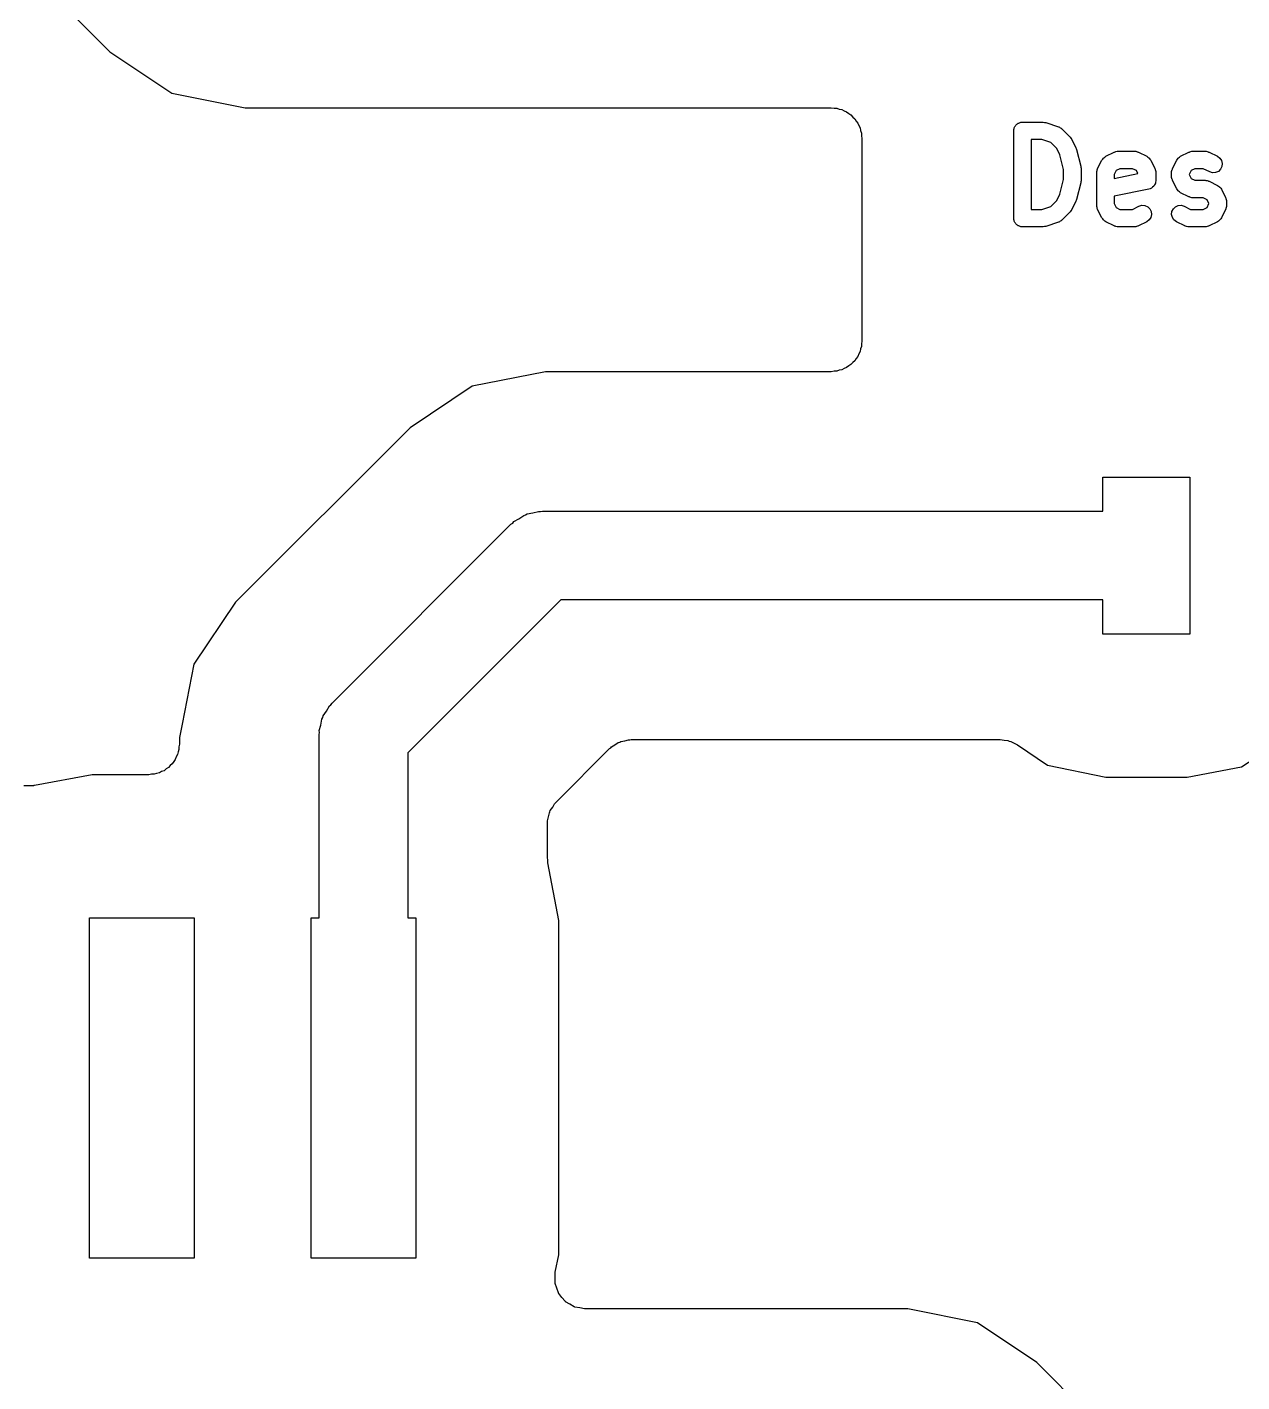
# Model space of a CAD drawing. Extents: x 91.5 to 190, y -113.6 to -60.2.
# Drawn here: x 105.75 to 112.71, y -95.19 to -87.43 of the extents above; entities that cross this region are included whole.
import ezdxf

# ---------------------------------------------------------------- set-up
doc = ezdxf.new("R2010")
doc.units = 0
doc.header["$MEASUREMENT"] = 0
doc.layers.add('BLACK', color=7, linetype='CONTINUOUS')

msp = doc.modelspace()

# ---------------------------------------------------------------- linework, layer by layer
at = {"layer": 'Black'}
for p, q in [((105.672, -87.0225), (106.222, -87.5731)), ((106.222, -87.5731), (106.578, -87.8106)), ((106.578, -87.8106), (106.997, -87.894)), ((106.997, -87.894), (110.355, -87.894)), ((110.355, -87.894), (110.371, -87.8967)), ((110.371, -87.8967), (110.386, -87.8967)), ((110.386, -87.8967), (110.4, -87.9019)), ((110.4, -87.9019), (110.415, -87.9046)), ((110.415, -87.9046), (110.429, -87.9123)), ((110.429, -87.9123), (110.443, -87.9175)), ((110.443, -87.9175), (110.455, -87.9274)), ((110.455, -87.9274), (110.468, -87.9351)), ((110.468, -87.9351), (110.478, -87.9468)), ((110.478, -87.9468), (110.49, -87.9567)), ((110.49, -87.9567), (110.498, -87.97)), ((110.498, -87.97), (110.507, -87.9817)), ((110.507, -87.9817), (110.513, -87.9962)), ((110.513, -87.9962), (110.52, -88.0095)), ((110.52, -88.0095), (110.523, -88.0246)), ((110.523, -88.0246), (110.528, -88.039)), ((111.4, -88.0262), (111.401, -88.0219)), ((111.4, -88.5262), (111.4, -88.0262)), ((111.401, -88.0175), (111.402, -88.0134)), ((111.401, -88.0219), (111.401, -88.0175)), ((111.402, -88.0134), (111.403, -88.0091)), ((111.403, -88.0091), (111.405, -88.0053)), ((111.405, -88.0053), (111.407, -88.0012)), ((111.407, -88.0012), (111.41, -87.9978)), ((111.41, -87.9978), (111.412, -87.9941)), ((111.412, -87.9941), (111.415, -87.9912)), ((111.415, -87.9912), (111.418, -87.9879)), ((111.418, -87.9879), (111.422, -87.9857)), ((111.422, -87.9857), (111.425, -87.9829)), ((111.425, -87.9829), (111.429, -87.9814)), ((111.429, -87.9814), (111.433, -87.9792)), ((111.433, -87.9792), (111.437, -87.9784)), ((111.437, -87.9784), (111.441, -87.977)), ((111.441, -87.977), (111.446, -87.977)), ((111.446, -87.977), (111.45, -87.9762)), ((111.45, -87.9762), (111.569, -87.9762)), ((111.569, -87.9762), (111.577, -87.9776)), ((111.577, -87.9776), (111.585, -87.9788)), ((111.585, -87.9788), (111.656, -88.0026)), ((111.656, -88.0026), (111.659, -88.0039)), ((111.659, -88.0039), (111.662, -88.0047)), ((111.662, -88.0047), (111.666, -88.008)), ((111.666, -88.008), (111.672, -88.0108)), ((111.672, -88.0108), (111.673, -88.013)), ((111.673, -88.013), (111.676, -88.0146)), ((111.676, -88.0146), (111.723, -88.0623)), ((110.528, -88.039), (110.528, -88.0544)), ((110.528, -88.0544), (110.531, -88.0695)), ((110.531, -88.0695), (110.531, -89.2305)), ((111.5, -88.0762), (111.5, -88.4762)), ((111.561, -88.0762), (111.5, -88.0762)), ((111.613, -88.0937), (111.561, -88.0762)), ((111.647, -88.1272), (111.613, -88.0937)), ((111.723, -88.0623), (111.728, -88.0688)), ((111.728, -88.0688), (111.733, -88.0753)), ((111.733, -88.0753), (111.757, -88.1229)), ((111.665, -88.1627), (111.647, -88.1272)), ((111.686, -88.2466), (111.665, -88.1627)), ((111.757, -88.1229), (111.758, -88.1281)), ((111.758, -88.1281), (111.76, -88.1331)), ((111.76, -88.1331), (111.784, -88.2283)), ((111.905, -88.1943), (111.91, -88.1884)), ((111.91, -88.1884), (111.914, -88.1823)), ((111.914, -88.1823), (111.915, -88.1815)), ((111.915, -88.1815), (111.916, -88.1804)), ((111.916, -88.1804), (111.922, -88.1763)), ((111.922, -88.1763), (111.928, -88.1719)), ((111.928, -88.1719), (111.975, -88.1481)), ((111.975, -88.1481), (111.978, -88.1473)), ((111.978, -88.1473), (111.981, -88.1459)), ((111.981, -88.1459), (111.986, -88.1449)), ((111.986, -88.1449), (111.992, -88.1432)), ((111.992, -88.1432), (111.995, -88.1434)), ((111.995, -88.1434), (111.998, -88.1429)), ((111.998, -88.1429), (112.093, -88.1429)), ((112.093, -88.1429), (112.096, -88.1434)), ((112.096, -88.1434), (112.099, -88.1432)), ((112.099, -88.1432), (112.104, -88.1449)), ((112.104, -88.1449), (112.11, -88.1459)), ((112.11, -88.1459), (112.112, -88.1473)), ((112.112, -88.1473), (112.115, -88.1481)), ((112.115, -88.1481), (112.163, -88.1719)), ((112.163, -88.1719), (112.169, -88.1763)), ((112.169, -88.1763), (112.175, -88.1804)), ((112.175, -88.1804), (112.176, -88.1815)), ((112.176, -88.1815), (112.177, -88.1823)), ((112.177, -88.1823), (112.181, -88.1884)), ((112.181, -88.1884), (112.185, -88.1943)), ((112.334, -88.1943), (112.338, -88.1884)), ((112.338, -88.1884), (112.342, -88.1823)), ((112.342, -88.1823), (112.343, -88.1815)), ((112.343, -88.1815), (112.344, -88.1804)), ((112.344, -88.1804), (112.35, -88.1763)), ((112.35, -88.1763), (112.356, -88.1719)), ((112.356, -88.1719), (112.404, -88.1481)), ((112.404, -88.1481), (112.407, -88.1473)), ((112.407, -88.1473), (112.409, -88.1459)), ((112.409, -88.1459), (112.415, -88.1449)), ((112.415, -88.1449), (112.42, -88.1432)), ((112.42, -88.1432), (112.423, -88.1434)), ((112.423, -88.1434), (112.426, -88.1429)), ((112.426, -88.1429), (112.498, -88.1429)), ((112.498, -88.1429), (112.5, -88.1434)), ((112.5, -88.1434), (112.503, -88.1432)), ((112.503, -88.1432), (112.509, -88.1449)), ((112.509, -88.1449), (112.515, -88.1459)), ((112.515, -88.1459), (112.517, -88.1473)), ((112.517, -88.1473), (112.52, -88.1481)), ((112.52, -88.1481), (112.568, -88.1719)), ((112.568, -88.1719), (112.582, -88.1823)), ((112.582, -88.1823), (112.591, -88.1968)), ((111.686, -88.3057), (111.686, -88.2466)), ((111.784, -88.2283), (111.785, -88.2345)), ((111.785, -88.2345), (111.786, -88.2405)), ((111.786, -88.2405), (111.786, -88.3119)), ((111.876, -88.2643), (111.877, -88.2614)), ((111.876, -88.4548), (111.876, -88.2643)), ((111.877, -88.2586), (111.878, -88.253)), ((111.877, -88.2614), (111.877, -88.2586)), ((111.878, -88.253), (111.879, -88.2472)), ((111.879, -88.2472), (111.881, -88.2447)), ((111.881, -88.2419), (111.905, -88.1943)), ((111.881, -88.2447), (111.881, -88.2419)), ((111.987, -88.2539), (111.976, -88.2761)), ((112.009, -88.2429), (111.987, -88.2539)), ((112.081, -88.2429), (112.009, -88.2429)), ((112.103, -88.2539), (112.081, -88.2429)), ((112.112, -88.2714), (112.103, -88.2539)), ((112.185, -88.1943), (112.209, -88.2419)), ((112.209, -88.2419), (112.21, -88.2447)), ((112.21, -88.2447), (112.211, -88.2472)), ((112.211, -88.2472), (112.212, -88.253)), ((112.212, -88.253), (112.214, -88.2586)), ((112.214, -88.2586), (112.214, -88.2614)), ((112.214, -88.2614), (112.214, -88.2643)), ((112.214, -88.2643), (112.214, -88.3119)), ((112.305, -88.2586), (112.307, -88.253)), ((112.305, -88.2614), (112.305, -88.2586)), ((112.305, -88.2643), (112.305, -88.2614)), ((112.305, -88.2881), (112.305, -88.2643)), ((112.307, -88.253), (112.308, -88.2472)), ((112.308, -88.2472), (112.309, -88.2447)), ((112.309, -88.2447), (112.31, -88.2419)), ((112.31, -88.2419), (112.334, -88.1943)), ((112.416, -88.2539), (112.405, -88.2761)), ((112.438, -88.2429), (112.416, -88.2539)), ((112.486, -88.2429), (112.438, -88.2429)), ((112.523, -88.2614), (112.486, -88.2429)), ((112.54, -88.2663), (112.523, -88.2614)), ((112.557, -88.2653), (112.54, -88.2663)), ((112.573, -88.2584), (112.557, -88.2653)), ((112.585, -88.2465), (112.573, -88.2584)), ((112.593, -88.2309), (112.585, -88.2465)), ((112.591, -88.1968), (112.595, -88.2137)), ((112.595, -88.2137), (112.593, -88.2309)), ((111.665, -88.3897), (111.686, -88.3057)), ((111.784, -88.324), (111.76, -88.4193)), ((111.785, -88.3179), (111.784, -88.324)), ((111.786, -88.3119), (111.785, -88.3179)), ((111.976, -88.2985), (112.112, -88.2714)), ((111.976, -88.2761), (111.976, -88.2985)), ((112.203, -88.344), (112.196, -88.3493)), ((112.207, -88.3361), (112.203, -88.3432)), ((112.203, -88.3432), (112.203, -88.3435)), ((112.203, -88.3435), (112.203, -88.344)), ((112.211, -88.329), (112.207, -88.3361)), ((112.212, -88.3279), (112.211, -88.3284)), ((112.211, -88.3284), (112.211, -88.329)), ((112.213, -88.3199), (112.212, -88.3279)), ((112.214, -88.3119), (112.213, -88.3199)), ((112.305, -88.2909), (112.305, -88.2881)), ((112.305, -88.2938), (112.305, -88.2909)), ((112.307, -88.2994), (112.305, -88.2938)), ((112.308, -88.3052), (112.307, -88.2994)), ((112.309, -88.3077), (112.308, -88.3052)), ((112.31, -88.3105), (112.309, -88.3077)), ((112.334, -88.3581), (112.31, -88.3105)), ((112.405, -88.2761), (112.405, -88.2763)), ((112.405, -88.2763), (112.416, -88.2984)), ((112.416, -88.2984), (112.438, -88.3095)), ((112.438, -88.3095), (112.498, -88.3095)), ((112.498, -88.3095), (112.5, -88.31)), ((112.5, -88.31), (112.503, -88.3099)), ((112.503, -88.3099), (112.509, -88.3115)), ((112.509, -88.3115), (112.515, -88.3125)), ((112.515, -88.3125), (112.517, -88.314)), ((112.517, -88.314), (112.52, -88.3148)), ((112.52, -88.3148), (112.568, -88.3386)), ((112.568, -88.3386), (112.573, -88.343)), ((112.573, -88.343), (112.58, -88.347)), ((111.647, -88.4251), (111.665, -88.3897)), ((111.76, -88.4193), (111.758, -88.4243)), ((112.174, -88.3609), (111.976, -88.4005)), ((111.976, -88.4005), (111.976, -88.443)), ((112.182, -88.358), (112.174, -88.3609)), ((112.189, -88.3552), (112.182, -88.358)), ((112.19, -88.3548), (112.189, -88.3552)), ((112.196, -88.3493), (112.19, -88.3546)), ((112.19, -88.3546), (112.19, -88.3548)), ((112.338, -88.364), (112.334, -88.3581)), ((112.342, -88.3701), (112.338, -88.364)), ((112.343, -88.3709), (112.342, -88.3701)), ((112.344, -88.372), (112.343, -88.3709)), ((112.35, -88.3761), (112.344, -88.372)), ((112.356, -88.3804), (112.35, -88.3761)), ((112.404, -88.4042), (112.356, -88.3804)), ((112.407, -88.4051), (112.404, -88.4042)), ((112.409, -88.4065), (112.407, -88.4051)), ((112.415, -88.4075), (112.409, -88.4065)), ((112.42, -88.4092), (112.415, -88.4075)), ((112.423, -88.409), (112.42, -88.4092)), ((112.426, -88.4095), (112.423, -88.409)), ((112.486, -88.4095), (112.426, -88.4095)), ((112.508, -88.4206), (112.486, -88.4095)), ((112.519, -88.4428), (112.508, -88.4206)), ((112.58, -88.347), (112.58, -88.3481)), ((112.58, -88.3481), (112.582, -88.349)), ((112.582, -88.349), (112.586, -88.3551)), ((112.586, -88.3551), (112.59, -88.361)), ((112.59, -88.361), (112.614, -88.4086)), ((112.614, -88.4086), (112.615, -88.4114)), ((112.615, -88.4114), (112.616, -88.4139)), ((112.616, -88.4139), (112.617, -88.4196)), ((112.617, -88.4196), (112.619, -88.4252)), ((111.5, -88.4762), (111.561, -88.4762)), ((111.561, -88.4762), (111.613, -88.4587)), ((111.613, -88.4587), (111.647, -88.4251)), ((111.723, -88.4901), (111.676, -88.5377)), ((111.728, -88.4836), (111.723, -88.4901)), ((111.733, -88.4771), (111.728, -88.4836)), ((111.757, -88.4295), (111.733, -88.4771)), ((111.758, -88.4243), (111.757, -88.4295)), ((111.877, -88.4576), (111.876, -88.4548)), ((111.877, -88.4605), (111.877, -88.4576)), ((111.878, -88.4661), (111.877, -88.4605)), ((111.879, -88.4719), (111.878, -88.4661)), ((111.881, -88.4744), (111.879, -88.4719)), ((111.881, -88.4771), (111.881, -88.4744)), ((111.905, -88.5247), (111.881, -88.4771)), ((111.976, -88.443), (111.987, -88.4651)), ((111.987, -88.4651), (112.009, -88.4762)), ((112.009, -88.4762), (112.081, -88.4762)), ((112.081, -88.4762), (112.118, -88.4577)), ((112.118, -88.4577), (112.135, -88.4527)), ((112.135, -88.4527), (112.152, -88.4537)), ((112.152, -88.4537), (112.168, -88.4607)), ((112.168, -88.4607), (112.181, -88.4726)), ((112.181, -88.4726), (112.188, -88.4881)), ((112.188, -88.4881), (112.19, -88.5054)), ((112.305, -88.5054), (112.307, -88.4881)), ((112.307, -88.4881), (112.315, -88.4726)), ((112.315, -88.4726), (112.327, -88.4607)), ((112.327, -88.4607), (112.343, -88.4537)), ((112.343, -88.4537), (112.36, -88.4527)), ((112.36, -88.4527), (112.377, -88.4577)), ((112.377, -88.4577), (112.414, -88.4762)), ((112.414, -88.4762), (112.486, -88.4762)), ((112.486, -88.4762), (112.508, -88.4651)), ((112.508, -88.4651), (112.519, -88.443)), ((112.519, -88.443), (112.519, -88.4428)), ((112.614, -88.4771), (112.59, -88.5247)), ((112.615, -88.4744), (112.614, -88.4771)), ((112.616, -88.4719), (112.615, -88.4744)), ((112.617, -88.4661), (112.616, -88.4719)), ((112.619, -88.4605), (112.617, -88.4661)), ((112.619, -88.4252), (112.619, -88.4281)), ((112.619, -88.4281), (112.619, -88.431)), ((112.619, -88.431), (112.619, -88.4548)), ((112.619, -88.4548), (112.619, -88.4576)), ((112.619, -88.4576), (112.619, -88.4605)), ((111.401, -88.5305), (111.4, -88.5262)), ((111.401, -88.5349), (111.401, -88.5305)), ((111.402, -88.539), (111.401, -88.5349)), ((111.403, -88.5433), (111.402, -88.539)), ((111.405, -88.5471), (111.403, -88.5433)), ((111.407, -88.5512), (111.405, -88.5471)), ((111.41, -88.5545), (111.407, -88.5512)), ((111.412, -88.5583), (111.41, -88.5545)), ((111.415, -88.5611), (111.412, -88.5583)), ((111.418, -88.5645), (111.415, -88.5611)), ((111.422, -88.5667), (111.418, -88.5645)), ((111.425, -88.5695), (111.422, -88.5667)), ((111.429, -88.571), (111.425, -88.5695)), ((111.433, -88.5732), (111.429, -88.571)), ((111.437, -88.5739), (111.433, -88.5732)), ((111.441, -88.5754), (111.437, -88.5739)), ((111.446, -88.5754), (111.441, -88.5754)), ((111.45, -88.5762), (111.446, -88.5754)), ((111.569, -88.5762), (111.45, -88.5762)), ((111.577, -88.5748), (111.569, -88.5762)), ((111.585, -88.5736), (111.577, -88.5748)), ((111.656, -88.5498), (111.585, -88.5736)), ((111.659, -88.5484), (111.656, -88.5498)), ((111.662, -88.5477), (111.659, -88.5484)), ((111.666, -88.5443), (111.662, -88.5477)), ((111.672, -88.5415), (111.666, -88.5443)), ((111.673, -88.5394), (111.672, -88.5415)), ((111.676, -88.5377), (111.673, -88.5394)), ((111.91, -88.5306), (111.905, -88.5247)), ((111.914, -88.5368), (111.91, -88.5306)), ((111.915, -88.5376), (111.914, -88.5368)), ((111.916, -88.5387), (111.915, -88.5376)), ((111.922, -88.5427), (111.916, -88.5387)), ((111.928, -88.5471), (111.922, -88.5427)), ((111.975, -88.5709), (111.928, -88.5471)), ((111.978, -88.5717), (111.975, -88.5709)), ((111.981, -88.5732), (111.978, -88.5717)), ((111.986, -88.5742), (111.981, -88.5732)), ((111.992, -88.5759), (111.986, -88.5742)), ((111.995, -88.5757), (111.992, -88.5759)), ((111.998, -88.5762), (111.995, -88.5757)), ((112.093, -88.5762), (111.998, -88.5762)), ((112.096, -88.5757), (112.093, -88.5762)), ((112.099, -88.5759), (112.096, -88.5757)), ((112.104, -88.5742), (112.099, -88.5759)), ((112.11, -88.5732), (112.104, -88.5742)), ((112.112, -88.5717), (112.11, -88.5732)), ((112.115, -88.5709), (112.112, -88.5717)), ((112.163, -88.5471), (112.115, -88.5709)), ((112.177, -88.5368), (112.163, -88.5471)), ((112.186, -88.5223), (112.177, -88.5368)), ((112.19, -88.5054), (112.186, -88.5223)), ((112.309, -88.5223), (112.305, -88.5054)), ((112.318, -88.5368), (112.309, -88.5223)), ((112.332, -88.5471), (112.318, -88.5368)), ((112.38, -88.5709), (112.332, -88.5471)), ((112.383, -88.5717), (112.38, -88.5709)), ((112.385, -88.5732), (112.383, -88.5717)), ((112.391, -88.5742), (112.385, -88.5732)), ((112.397, -88.5759), (112.391, -88.5742)), ((112.4, -88.5757), (112.397, -88.5759)), ((112.402, -88.5762), (112.4, -88.5757)), ((112.498, -88.5762), (112.402, -88.5762)), ((112.5, -88.5757), (112.498, -88.5762)), ((112.503, -88.5759), (112.5, -88.5757)), ((112.509, -88.5742), (112.503, -88.5759)), ((112.515, -88.5732), (112.509, -88.5742)), ((112.517, -88.5717), (112.515, -88.5732)), ((112.52, -88.5709), (112.517, -88.5717)), ((112.568, -88.5471), (112.52, -88.5709)), ((112.573, -88.5427), (112.568, -88.5471)), ((112.58, -88.5387), (112.573, -88.5427)), ((112.582, -88.5368), (112.58, -88.5376)), ((112.58, -88.5376), (112.58, -88.5387)), ((112.586, -88.5306), (112.582, -88.5368)), ((112.59, -88.5247), (112.586, -88.5306)), ((110.523, -89.2754), (110.52, -89.2905)), ((110.528, -89.261), (110.523, -89.2754)), ((110.531, -89.2305), (110.528, -89.2456)), ((110.528, -89.2456), (110.528, -89.261)), ((110.478, -89.3532), (110.468, -89.3649)), ((110.49, -89.3433), (110.478, -89.3532)), ((110.498, -89.33), (110.49, -89.3433)), ((110.507, -89.3182), (110.498, -89.33)), ((110.513, -89.3038), (110.507, -89.3182)), ((110.52, -89.2905), (110.513, -89.3038)), ((108.717, -89.406), (108.298, -89.4894)), ((110.355, -89.406), (108.717, -89.406)), ((110.371, -89.4033), (110.355, -89.406)), ((110.386, -89.4033), (110.371, -89.4033)), ((110.4, -89.3981), (110.386, -89.4033)), ((110.415, -89.3954), (110.4, -89.3981)), ((110.429, -89.3877), (110.415, -89.3954)), ((110.443, -89.3825), (110.429, -89.3877)), ((110.455, -89.3726), (110.443, -89.3825)), ((110.468, -89.3649), (110.455, -89.3726)), ((108.298, -89.4894), (107.942, -89.7269)), ((107.942, -89.7269), (106.942, -90.7275)), ((111.91, -90.206), (111.91, -90.01)), ((111.91, -90.01), (112.41, -90.01)), ((112.41, -90.01), (112.41, -90.4155)), ((108.646, -90.2156), (108.678, -90.207)), ((108.678, -90.207), (108.689, -90.2079)), ((108.689, -90.2079), (108.7, -90.206)), ((108.7, -90.206), (111.91, -90.206)), ((107.495, -91.3054), (108.52, -90.2804)), ((108.52, -90.2804), (108.53, -90.274)), ((108.53, -90.274), (108.537, -90.2654)), ((108.537, -90.2654), (108.565, -90.2488)), ((108.565, -90.2488), (108.593, -90.2298)), ((108.593, -90.2298), (108.603, -90.2269)), ((108.603, -90.2269), (108.613, -90.2213)), ((108.613, -90.2213), (108.646, -90.2156)), ((112.41, -90.4155), (112.41, -90.4159)), ((112.41, -90.4159), (112.41, -90.5041)), ((112.41, -90.5041), (112.41, -90.5045)), ((112.41, -90.5045), (112.41, -90.91)), ((106.942, -90.7275), (106.704, -91.083)), ((108.805, -90.714), (107.929, -91.5902)), ((111.91, -90.714), (108.805, -90.714)), ((111.91, -90.91), (111.91, -90.714)), ((112.41, -90.91), (111.91, -90.91)), ((106.704, -91.083), (106.636, -91.4258)), ((107.445, -91.3777), (107.464, -91.3505)), ((107.464, -91.3505), (107.48, -91.3217)), ((107.48, -91.3217), (107.489, -91.3145)), ((107.489, -91.3145), (107.495, -91.3054)), ((106.636, -91.4258), (106.621, -91.5023)), ((107.422, -91.4629), (107.431, -91.4308)), ((107.431, -91.4308), (107.436, -91.3981)), ((107.436, -91.3981), (107.442, -91.3884)), ((107.442, -91.3884), (107.445, -91.3777)), ((106.621, -91.5023), (106.621, -91.5404)), ((107.421, -91.485), (107.423, -91.474)), ((107.421, -92.535), (107.421, -91.485)), ((107.423, -91.474), (107.422, -91.4629)), ((109.135, -91.5304), (109.143, -91.5284)), ((109.143, -91.5284), (109.149, -91.5246)), ((109.149, -91.5246), (109.172, -91.5206)), ((109.172, -91.5206), (109.194, -91.5147)), ((109.194, -91.5147), (109.202, -91.5153)), ((109.202, -91.5153), (109.209, -91.514)), ((109.209, -91.514), (111.323, -91.514)), ((111.323, -91.514), (111.345, -91.5178)), ((111.345, -91.5178), (111.366, -91.5195)), ((111.366, -91.5195), (111.374, -91.5231)), ((111.374, -91.5231), (111.383, -91.5246)), ((111.383, -91.5246), (111.402, -91.5356)), ((106.61, -91.6004), (106.603, -91.6137)), ((106.613, -91.5853), (106.61, -91.6004)), ((106.618, -91.5709), (106.613, -91.5853)), ((106.621, -91.5404), (106.618, -91.5555)), ((106.618, -91.5555), (106.618, -91.5709)), ((107.929, -91.5902), (107.929, -92.535)), ((108.78, -91.8702), (109.085, -91.5654)), ((109.085, -91.5654), (109.092, -91.561)), ((109.092, -91.561), (109.096, -91.5551)), ((109.096, -91.5551), (109.116, -91.5436)), ((109.116, -91.5436), (109.135, -91.5304)), ((111.402, -91.5356), (111.422, -91.5446)), ((111.422, -91.5446), (111.593, -91.6613)), ((112.705, -91.6705), (112.814, -91.6006)), ((106.545, -91.6825), (106.533, -91.6924)), ((106.558, -91.6748), (106.545, -91.6825)), ((106.568, -91.6631), (106.558, -91.6748)), ((106.58, -91.6532), (106.568, -91.6631)), ((106.588, -91.6399), (106.58, -91.6532)), ((106.597, -91.6281), (106.588, -91.6399)), ((106.603, -91.6137), (106.597, -91.6281)), ((111.593, -91.6613), (111.928, -91.7291)), ((112.394, -91.7291), (112.705, -91.6705)), ((106.121, -91.7159), (105.79, -91.7782)), ((106.445, -91.7159), (106.121, -91.7159)), ((106.461, -91.7132), (106.445, -91.7159)), ((106.476, -91.7132), (106.461, -91.7132)), ((106.49, -91.708), (106.476, -91.7132)), ((106.506, -91.7053), (106.49, -91.708)), ((106.519, -91.6976), (106.506, -91.7053)), ((106.533, -91.6924), (106.519, -91.6976)), ((111.928, -91.7291), (112.394, -91.7291)), ((105.757, -91.7786), (105.729, -91.7789)), ((105.784, -91.7793), (105.757, -91.7786)), ((105.787, -91.7782), (105.784, -91.7793)), ((105.79, -91.7782), (105.787, -91.7782)), ((108.745, -91.9201), (108.759, -91.9013)), ((108.759, -91.9013), (108.77, -91.8815)), ((108.77, -91.8815), (108.776, -91.8765)), ((108.776, -91.8765), (108.78, -91.8702)), ((108.729, -91.9943), (108.73, -91.9867)), ((108.729, -92.189), (108.729, -91.9943)), ((108.73, -91.979), (108.736, -91.9568)), ((108.73, -91.9867), (108.73, -91.979)), ((108.736, -91.9568), (108.74, -91.9343)), ((108.74, -91.9343), (108.743, -91.9276)), ((108.743, -91.9276), (108.745, -91.9201)), ((108.732, -92.2051), (108.729, -92.189)), ((108.732, -92.2214), (108.732, -92.2051)), ((108.794, -92.5514), (108.732, -92.2214)), ((106.105, -94.485), (106.105, -92.535)), ((106.105, -92.535), (106.705, -92.535)), ((106.705, -92.535), (106.705, -94.485)), ((107.375, -94.485), (107.375, -92.535)), ((107.375, -92.535), (107.421, -92.535)), ((107.929, -92.535), (107.975, -92.535)), ((107.975, -92.535), (107.975, -94.485)), ((108.794, -94.4674), (108.794, -92.5514)), ((108.774, -94.5665), (108.794, -94.4674)), ((106.705, -94.485), (106.105, -94.485)), ((107.975, -94.485), (107.375, -94.485)), ((108.773, -94.5708), (108.774, -94.5687)), ((108.773, -94.5991), (108.773, -94.5708)), ((108.773, -94.6274), (108.773, -94.5991)), ((108.773, -94.6295), (108.773, -94.6274)), ((108.773, -94.6318), (108.773, -94.6295)), ((108.783, -94.6583), (108.773, -94.6318)), ((108.774, -94.5687), (108.774, -94.5665)), ((108.792, -94.6852), (108.783, -94.6583)), ((108.793, -94.6869), (108.792, -94.6852)), ((108.794, -94.689), (108.793, -94.6869)), ((108.812, -94.7107), (108.794, -94.689)), ((108.83, -94.7328), (108.812, -94.7107)), ((108.832, -94.734), (108.83, -94.7328)), ((108.833, -94.7357), (108.832, -94.734)), ((108.858, -94.7499), (108.833, -94.7357)), ((108.882, -94.7646), (108.858, -94.7499)), ((108.884, -94.7651), (108.882, -94.7646)), ((108.886, -94.7662), (108.884, -94.7651)), ((108.914, -94.7711), (108.886, -94.7662)), ((108.942, -94.7767), (108.914, -94.7711)), ((108.944, -94.7764), (108.942, -94.7767)), ((108.946, -94.7768), (108.944, -94.7764)), ((110.793, -94.7768), (108.946, -94.7768)), ((111.193, -94.8563), (110.793, -94.7768)), ((111.532, -95.0829), (111.193, -94.8563)), ((112.506, -96.0572), (111.532, -95.0829))]:
    msp.add_line(p, q, dxfattribs=at)

doc.saveas('drawing.dxf')
